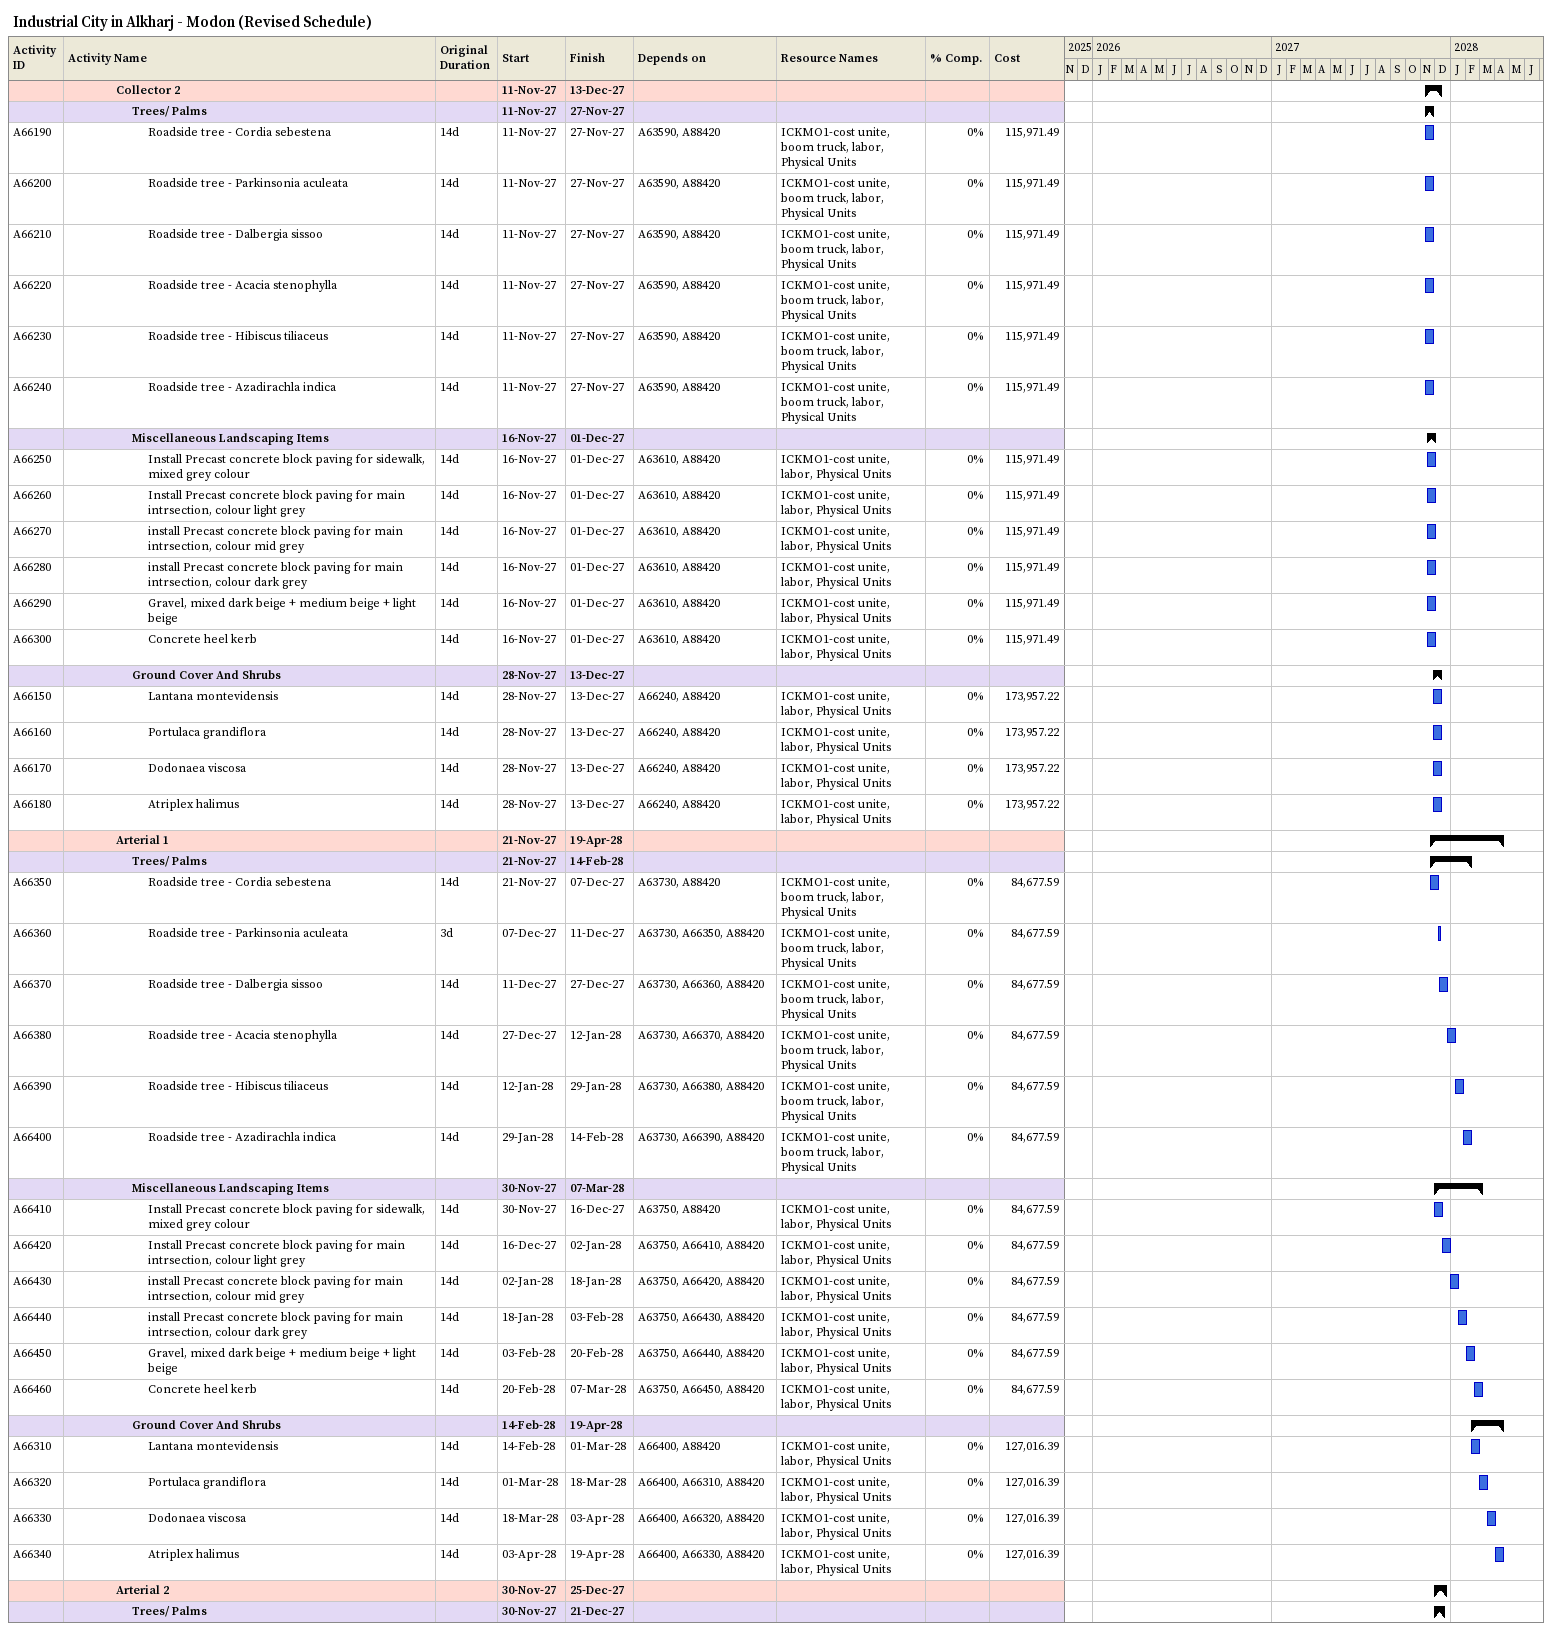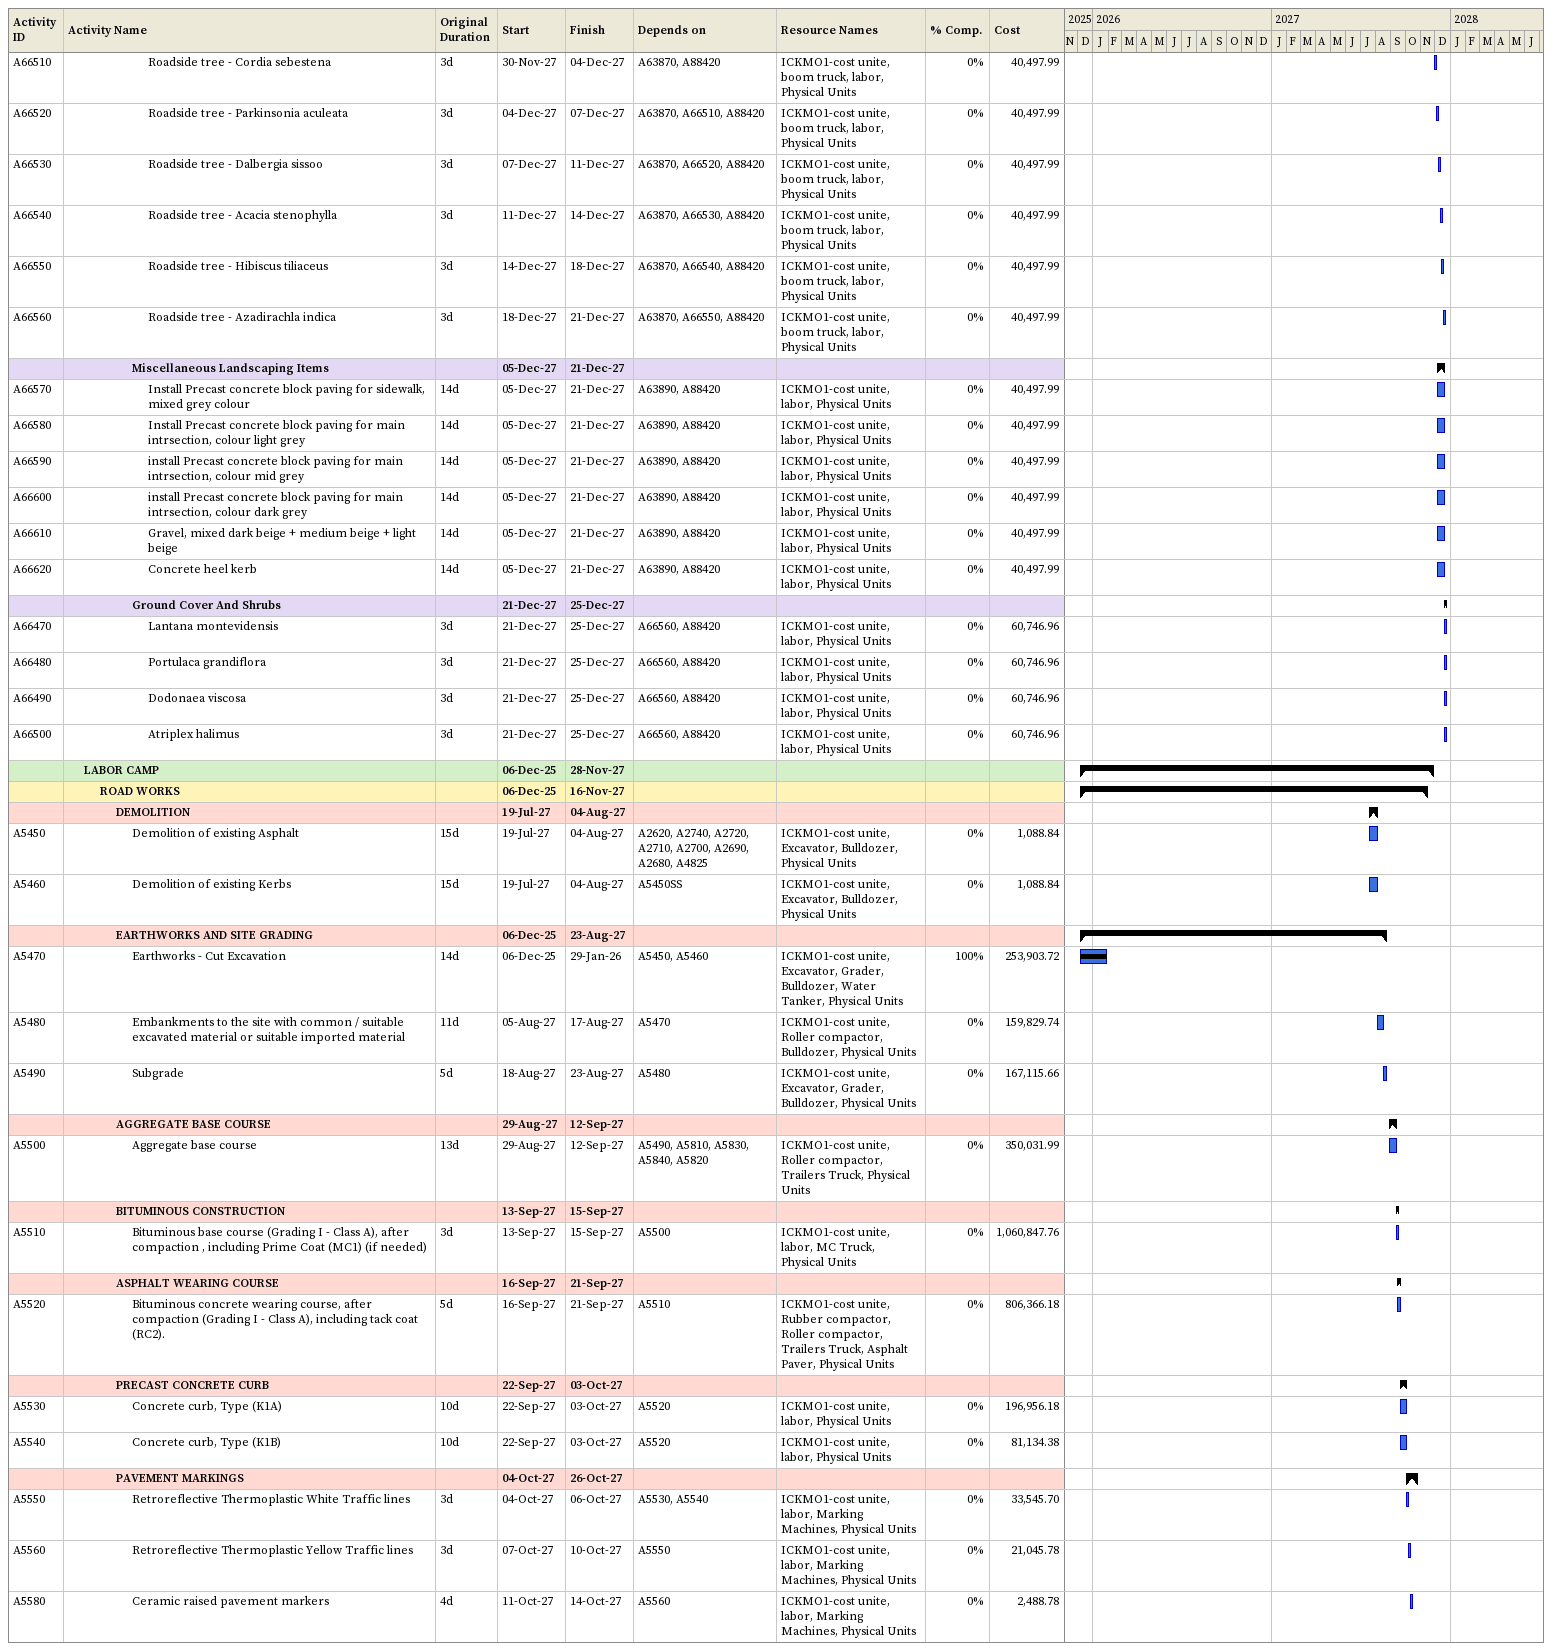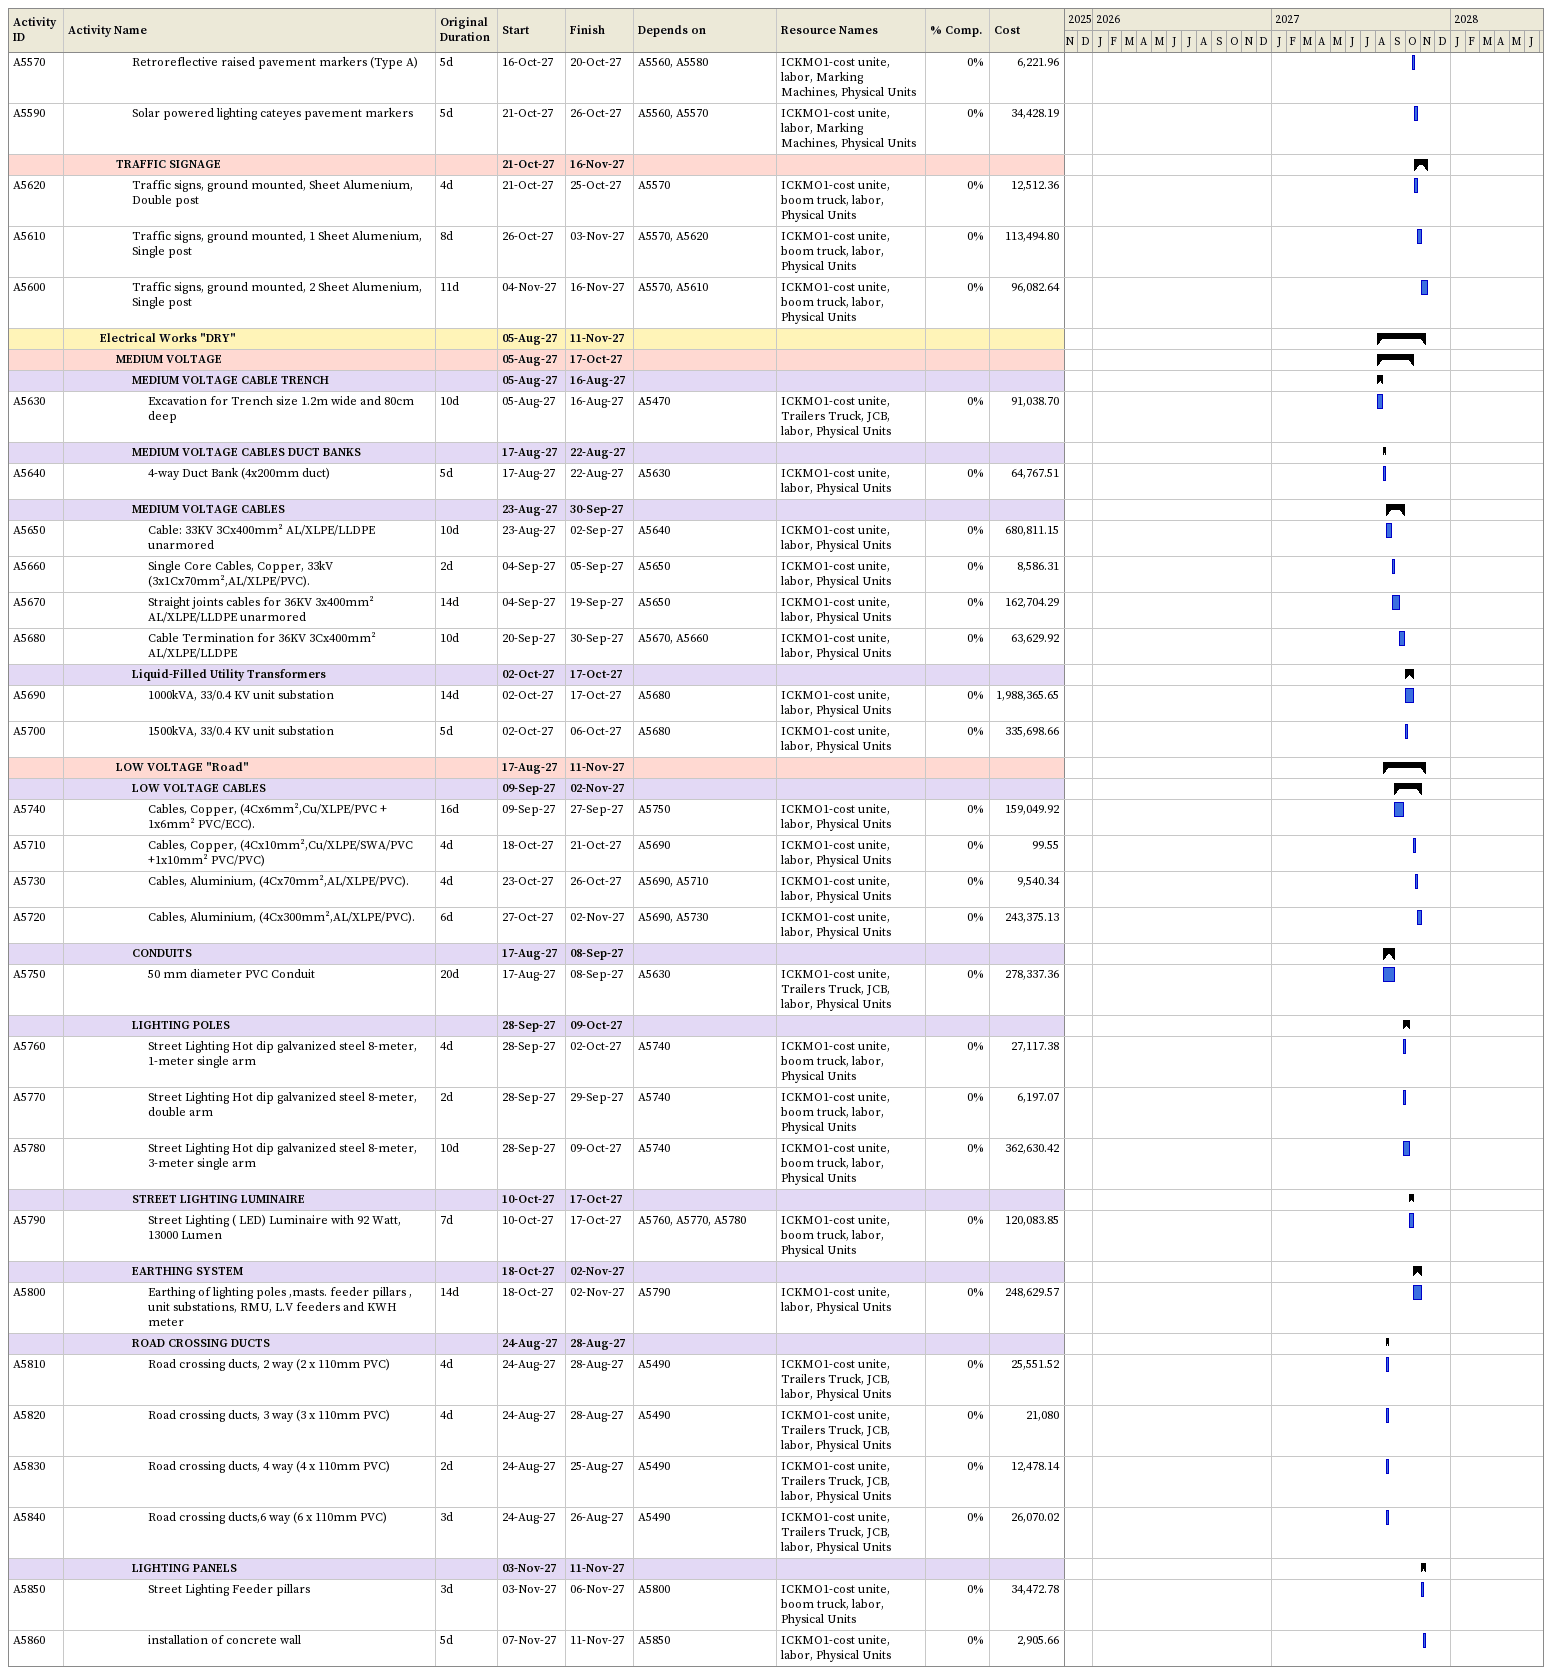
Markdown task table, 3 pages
Industrial City in Alkharj - Modon (Revised Schedule)

| ID | Level | Task | Original duration | Start | Finish | Predecessors | Resources | % complete | Cost |
|---|---|---|---|---|---|---|---|---|---|
|  | 4 | **Collector 2** |  | 2027-11-11 | 2027-12-13 |  |  |  |  |
|  | 5 | **Trees/ Palms** |  | 2027-11-11 | 2027-11-27 |  |  |  |  |
| A66190 | 6 | Roadside tree - Cordia sebestena | 14d | 2027-11-11 | 2027-11-27 | A63590, A88420 | ICKMO1-cost unite, boom truck, labor, Physical Units | 0 | 115971.49 |
| A66200 | 6 | Roadside tree - Parkinsonia aculeata | 14d | 2027-11-11 | 2027-11-27 | A63590, A88420 | ICKMO1-cost unite, boom truck, labor, Physical Units | 0 | 115971.49 |
| A66210 | 6 | Roadside tree - Dalbergia sissoo | 14d | 2027-11-11 | 2027-11-27 | A63590, A88420 | ICKMO1-cost unite, boom truck, labor, Physical Units | 0 | 115971.49 |
| A66220 | 6 | Roadside tree - Acacia stenophylla | 14d | 2027-11-11 | 2027-11-27 | A63590, A88420 | ICKMO1-cost unite, boom truck, labor, Physical Units | 0 | 115971.49 |
| A66230 | 6 | Roadside tree - Hibiscus tiliaceus | 14d | 2027-11-11 | 2027-11-27 | A63590, A88420 | ICKMO1-cost unite, boom truck, labor, Physical Units | 0 | 115971.49 |
| A66240 | 6 | Roadside tree - Azadirachla indica | 14d | 2027-11-11 | 2027-11-27 | A63590, A88420 | ICKMO1-cost unite, boom truck, labor, Physical Units | 0 | 115971.49 |
|  | 5 | **Miscellaneous Landscaping Items** |  | 2027-11-16 | 2027-12-01 |  |  |  |  |
| A66250 | 6 | Install Precast concrete block paving for sidewalk, mixed grey colour | 14d | 2027-11-16 | 2027-12-01 | A63610, A88420 | ICKMO1-cost unite, labor, Physical Units | 0 | 115971.49 |
| A66260 | 6 | Install Precast concrete block paving for main intrsection, colour light grey | 14d | 2027-11-16 | 2027-12-01 | A63610, A88420 | ICKMO1-cost unite, labor, Physical Units | 0 | 115971.49 |
| A66270 | 6 | install Precast concrete block paving for main intrsection, colour mid grey | 14d | 2027-11-16 | 2027-12-01 | A63610, A88420 | ICKMO1-cost unite, labor, Physical Units | 0 | 115971.49 |
| A66280 | 6 | install Precast concrete block paving for main intrsection, colour dark grey | 14d | 2027-11-16 | 2027-12-01 | A63610, A88420 | ICKMO1-cost unite, labor, Physical Units | 0 | 115971.49 |
| A66290 | 6 | Gravel, mixed dark beige + medium beige + light beige | 14d | 2027-11-16 | 2027-12-01 | A63610, A88420 | ICKMO1-cost unite, labor, Physical Units | 0 | 115971.49 |
| A66300 | 6 | Concrete heel kerb | 14d | 2027-11-16 | 2027-12-01 | A63610, A88420 | ICKMO1-cost unite, labor, Physical Units | 0 | 115971.49 |
|  | 5 | **Ground Cover And Shrubs** |  | 2027-11-28 | 2027-12-13 |  |  |  |  |
| A66150 | 6 | Lantana montevidensis | 14d | 2027-11-28 | 2027-12-13 | A66240, A88420 | ICKMO1-cost unite, labor, Physical Units | 0 | 173957.22 |
| A66160 | 6 | Portulaca grandiflora | 14d | 2027-11-28 | 2027-12-13 | A66240, A88420 | ICKMO1-cost unite, labor, Physical Units | 0 | 173957.22 |
| A66170 | 6 | Dodonaea viscosa | 14d | 2027-11-28 | 2027-12-13 | A66240, A88420 | ICKMO1-cost unite, labor, Physical Units | 0 | 173957.22 |
| A66180 | 6 | Atriplex halimus | 14d | 2027-11-28 | 2027-12-13 | A66240, A88420 | ICKMO1-cost unite, labor, Physical Units | 0 | 173957.22 |
|  | 4 | **Arterial 1** |  | 2027-11-21 | 2028-04-19 |  |  |  |  |
|  | 5 | **Trees/ Palms** |  | 2027-11-21 | 2028-02-14 |  |  |  |  |
| A66350 | 6 | Roadside tree - Cordia sebestena | 14d | 2027-11-21 | 2027-12-07 | A63730, A88420 | ICKMO1-cost unite, boom truck, labor, Physical Units | 0 | 84677.59 |
| A66360 | 6 | Roadside tree - Parkinsonia aculeata | 3d | 2027-12-07 | 2027-12-11 | A63730, A66350, A88420 | ICKMO1-cost unite, boom truck, labor, Physical Units | 0 | 84677.59 |
| A66370 | 6 | Roadside tree - Dalbergia sissoo | 14d | 2027-12-11 | 2027-12-27 | A63730, A66360, A88420 | ICKMO1-cost unite, boom truck, labor, Physical Units | 0 | 84677.59 |
| A66380 | 6 | Roadside tree - Acacia stenophylla | 14d | 2027-12-27 | 2028-01-12 | A63730, A66370, A88420 | ICKMO1-cost unite, boom truck, labor, Physical Units | 0 | 84677.59 |
| A66390 | 6 | Roadside tree - Hibiscus tiliaceus | 14d | 2028-01-12 | 2028-01-29 | A63730, A66380, A88420 | ICKMO1-cost unite, boom truck, labor, Physical Units | 0 | 84677.59 |
| A66400 | 6 | Roadside tree - Azadirachla indica | 14d | 2028-01-29 | 2028-02-14 | A63730, A66390, A88420 | ICKMO1-cost unite, boom truck, labor, Physical Units | 0 | 84677.59 |
|  | 5 | **Miscellaneous Landscaping Items** |  | 2027-11-30 | 2028-03-07 |  |  |  |  |
| A66410 | 6 | Install Precast concrete block paving for sidewalk, mixed grey colour | 14d | 2027-11-30 | 2027-12-16 | A63750, A88420 | ICKMO1-cost unite, labor, Physical Units | 0 | 84677.59 |
| A66420 | 6 | Install Precast concrete block paving for main intrsection, colour light grey | 14d | 2027-12-16 | 2028-01-02 | A63750, A66410, A88420 | ICKMO1-cost unite, labor, Physical Units | 0 | 84677.59 |
| A66430 | 6 | install Precast concrete block paving for main intrsection, colour mid grey | 14d | 2028-01-02 | 2028-01-18 | A63750, A66420, A88420 | ICKMO1-cost unite, labor, Physical Units | 0 | 84677.59 |
| A66440 | 6 | install Precast concrete block paving for main intrsection, colour dark grey | 14d | 2028-01-18 | 2028-02-03 | A63750, A66430, A88420 | ICKMO1-cost unite, labor, Physical Units | 0 | 84677.59 |
| A66450 | 6 | Gravel, mixed dark beige + medium beige + light beige | 14d | 2028-02-03 | 2028-02-20 | A63750, A66440, A88420 | ICKMO1-cost unite, labor, Physical Units | 0 | 84677.59 |
| A66460 | 6 | Concrete heel kerb | 14d | 2028-02-20 | 2028-03-07 | A63750, A66450, A88420 | ICKMO1-cost unite, labor, Physical Units | 0 | 84677.59 |
|  | 5 | **Ground Cover And Shrubs** |  | 2028-02-14 | 2028-04-19 |  |  |  |  |
| A66310 | 6 | Lantana montevidensis | 14d | 2028-02-14 | 2028-03-01 | A66400, A88420 | ICKMO1-cost unite, labor, Physical Units | 0 | 127016.39 |
| A66320 | 6 | Portulaca grandiflora | 14d | 2028-03-01 | 2028-03-18 | A66400, A66310, A88420 | ICKMO1-cost unite, labor, Physical Units | 0 | 127016.39 |
| A66330 | 6 | Dodonaea viscosa | 14d | 2028-03-18 | 2028-04-03 | A66400, A66320, A88420 | ICKMO1-cost unite, labor, Physical Units | 0 | 127016.39 |
| A66340 | 6 | Atriplex halimus | 14d | 2028-04-03 | 2028-04-19 | A66400, A66330, A88420 | ICKMO1-cost unite, labor, Physical Units | 0 | 127016.39 |
|  | 4 | **Arterial 2** |  | 2027-11-30 | 2027-12-25 |  |  |  |  |
|  | 5 | **Trees/ Palms** |  | 2027-11-30 | 2027-12-21 |  |  |  |  |
| A66510 | 6 | Roadside tree - Cordia sebestena | 3d | 2027-11-30 | 2027-12-04 | A63870, A88420 | ICKMO1-cost unite, boom truck, labor, Physical Units | 0 | 40497.99 |
| A66520 | 6 | Roadside tree - Parkinsonia aculeata | 3d | 2027-12-04 | 2027-12-07 | A63870, A66510, A88420 | ICKMO1-cost unite, boom truck, labor, Physical Units | 0 | 40497.99 |
| A66530 | 6 | Roadside tree - Dalbergia sissoo | 3d | 2027-12-07 | 2027-12-11 | A63870, A66520, A88420 | ICKMO1-cost unite, boom truck, labor, Physical Units | 0 | 40497.99 |
| A66540 | 6 | Roadside tree - Acacia stenophylla | 3d | 2027-12-11 | 2027-12-14 | A63870, A66530, A88420 | ICKMO1-cost unite, boom truck, labor, Physical Units | 0 | 40497.99 |
| A66550 | 6 | Roadside tree - Hibiscus tiliaceus | 3d | 2027-12-14 | 2027-12-18 | A63870, A66540, A88420 | ICKMO1-cost unite, boom truck, labor, Physical Units | 0 | 40497.99 |
| A66560 | 6 | Roadside tree - Azadirachla indica | 3d | 2027-12-18 | 2027-12-21 | A63870, A66550, A88420 | ICKMO1-cost unite, boom truck, labor, Physical Units | 0 | 40497.99 |
|  | 5 | **Miscellaneous Landscaping Items** |  | 2027-12-05 | 2027-12-21 |  |  |  |  |
| A66570 | 6 | Install Precast concrete block paving for sidewalk, mixed grey colour | 14d | 2027-12-05 | 2027-12-21 | A63890, A88420 | ICKMO1-cost unite, labor, Physical Units | 0 | 40497.99 |
| A66580 | 6 | Install Precast concrete block paving for main intrsection, colour light grey | 14d | 2027-12-05 | 2027-12-21 | A63890, A88420 | ICKMO1-cost unite, labor, Physical Units | 0 | 40497.99 |
| A66590 | 6 | install Precast concrete block paving for main intrsection, colour mid grey | 14d | 2027-12-05 | 2027-12-21 | A63890, A88420 | ICKMO1-cost unite, labor, Physical Units | 0 | 40497.99 |
| A66600 | 6 | install Precast concrete block paving for main intrsection, colour dark grey | 14d | 2027-12-05 | 2027-12-21 | A63890, A88420 | ICKMO1-cost unite, labor, Physical Units | 0 | 40497.99 |
| A66610 | 6 | Gravel, mixed dark beige + medium beige + light beige | 14d | 2027-12-05 | 2027-12-21 | A63890, A88420 | ICKMO1-cost unite, labor, Physical Units | 0 | 40497.99 |
| A66620 | 6 | Concrete heel kerb | 14d | 2027-12-05 | 2027-12-21 | A63890, A88420 | ICKMO1-cost unite, labor, Physical Units | 0 | 40497.99 |
|  | 5 | **Ground Cover And Shrubs** |  | 2027-12-21 | 2027-12-25 |  |  |  |  |
| A66470 | 6 | Lantana montevidensis | 3d | 2027-12-21 | 2027-12-25 | A66560, A88420 | ICKMO1-cost unite, labor, Physical Units | 0 | 60746.96 |
| A66480 | 6 | Portulaca grandiflora | 3d | 2027-12-21 | 2027-12-25 | A66560, A88420 | ICKMO1-cost unite, labor, Physical Units | 0 | 60746.96 |
| A66490 | 6 | Dodonaea viscosa | 3d | 2027-12-21 | 2027-12-25 | A66560, A88420 | ICKMO1-cost unite, labor, Physical Units | 0 | 60746.96 |
| A66500 | 6 | Atriplex halimus | 3d | 2027-12-21 | 2027-12-25 | A66560, A88420 | ICKMO1-cost unite, labor, Physical Units | 0 | 60746.96 |
|  | 2 | **LABOR CAMP** |  | 2025-12-06 | 2027-11-28 |  |  |  |  |
|  | 3 | **ROAD WORKS** |  | 2025-12-06 | 2027-11-16 |  |  |  |  |
|  | 4 | **DEMOLITION** |  | 2027-07-19 | 2027-08-04 |  |  |  |  |
| A5450 | 5 | Demolition of existing Asphalt | 15d | 2027-07-19 | 2027-08-04 | A2620, A2740, A2720, A2710, A2700, A2690, A2680, A4825 | ICKMO1-cost unite, Excavator, Bulldozer, Physical Units | 0 | 1088.84 |
| A5460 | 5 | Demolition of existing Kerbs | 15d | 2027-07-19 | 2027-08-04 | A5450SS | ICKMO1-cost unite, Excavator, Bulldozer, Physical Units | 0 | 1088.84 |
|  | 4 | **EARTHWORKS AND SITE GRADING** |  | 2025-12-06 | 2027-08-23 |  |  |  |  |
| A5470 | 5 | Earthworks - Cut Excavation | 14d | 2025-12-06 | 2026-01-29 | A5450, A5460 | ICKMO1-cost unite, Excavator, Grader, Bulldozer, Water Tanker, Physical Units | 100 | 253903.72 |
| A5480 | 5 | Embankments to the site with common / suitable excavated material or suitable imported material | 11d | 2027-08-05 | 2027-08-17 | A5470 | ICKMO1-cost unite, Roller compactor, Bulldozer, Physical Units | 0 | 159829.74 |
| A5490 | 5 | Subgrade | 5d | 2027-08-18 | 2027-08-23 | A5480 | ICKMO1-cost unite, Excavator, Grader, Bulldozer, Physical Units | 0 | 167115.66 |
|  | 4 | **AGGREGATE BASE COURSE** |  | 2027-08-29 | 2027-09-12 |  |  |  |  |
| A5500 | 5 | Aggregate base course | 13d | 2027-08-29 | 2027-09-12 | A5490, A5810, A5830, A5840, A5820 | ICKMO1-cost unite, Roller compactor, Trailers Truck, Physical Units | 0 | 350031.99 |
|  | 4 | **BITUMINOUS CONSTRUCTION** |  | 2027-09-13 | 2027-09-15 |  |  |  |  |
| A5510 | 5 | Bituminous base course (Grading I - Class A), after compaction , including Prime Coat (MC1) (if needed) | 3d | 2027-09-13 | 2027-09-15 | A5500 | ICKMO1-cost unite, labor, MC Truck, Physical Units | 0 | 1060847.76 |
|  | 4 | **ASPHALT WEARING COURSE** |  | 2027-09-16 | 2027-09-21 |  |  |  |  |
| A5520 | 5 | Bituminous concrete wearing course, after compaction (Grading I - Class A), including tack coat (RC2). | 5d | 2027-09-16 | 2027-09-21 | A5510 | ICKMO1-cost unite, Rubber compactor, Roller compactor, Trailers Truck, Asphalt Paver, Physical Units | 0 | 806366.18 |
|  | 4 | **PRECAST CONCRETE CURB** |  | 2027-09-22 | 2027-10-03 |  |  |  |  |
| A5530 | 5 | Concrete curb, Type (K1A) | 10d | 2027-09-22 | 2027-10-03 | A5520 | ICKMO1-cost unite, labor, Physical Units | 0 | 196956.18 |
| A5540 | 5 | Concrete curb, Type (K1B) | 10d | 2027-09-22 | 2027-10-03 | A5520 | ICKMO1-cost unite, labor, Physical Units | 0 | 81134.38 |
|  | 4 | **PAVEMENT MARKINGS** |  | 2027-10-04 | 2027-10-26 |  |  |  |  |
| A5550 | 5 | Retroreflective Thermoplastic White Traffic lines | 3d | 2027-10-04 | 2027-10-06 | A5530, A5540 | ICKMO1-cost unite, labor, Marking Machines, Physical Units | 0 | 33545.70 |
| A5560 | 5 | Retroreflective Thermoplastic Yellow Traffic lines | 3d | 2027-10-07 | 2027-10-10 | A5550 | ICKMO1-cost unite, labor, Marking Machines, Physical Units | 0 | 21045.78 |
| A5580 | 5 | Ceramic raised pavement markers | 4d | 2027-10-11 | 2027-10-14 | A5560 | ICKMO1-cost unite, labor, Marking Machines, Physical Units | 0 | 2488.78 |
| A5570 | 5 | Retroreflective raised pavement markers (Type A) | 5d | 2027-10-16 | 2027-10-20 | A5560, A5580 | ICKMO1-cost unite, labor, Marking Machines, Physical Units | 0 | 6221.96 |
| A5590 | 5 | Solar powered lighting cateyes pavement markers | 5d | 2027-10-21 | 2027-10-26 | A5560, A5570 | ICKMO1-cost unite, labor, Marking Machines, Physical Units | 0 | 34428.19 |
|  | 4 | **TRAFFIC SIGNAGE** |  | 2027-10-21 | 2027-11-16 |  |  |  |  |
| A5620 | 5 | Traffic signs, ground mounted, Sheet Alumenium, Double post | 4d | 2027-10-21 | 2027-10-25 | A5570 | ICKMO1-cost unite, boom truck, labor, Physical Units | 0 | 12512.36 |
| A5610 | 5 | Traffic signs, ground mounted, 1 Sheet Alumenium, Single post | 8d | 2027-10-26 | 2027-11-03 | A5570, A5620 | ICKMO1-cost unite, boom truck, labor, Physical Units | 0 | 113494.80 |
| A5600 | 5 | Traffic signs, ground mounted, 2 Sheet Alumenium, Single post | 11d | 2027-11-04 | 2027-11-16 | A5570, A5610 | ICKMO1-cost unite, boom truck, labor, Physical Units | 0 | 96082.64 |
|  | 3 | **Electrical Works "DRY"** |  | 2027-08-05 | 2027-11-11 |  |  |  |  |
|  | 4 | **MEDIUM VOLTAGE** |  | 2027-08-05 | 2027-10-17 |  |  |  |  |
|  | 5 | **MEDIUM VOLTAGE CABLE TRENCH** |  | 2027-08-05 | 2027-08-16 |  |  |  |  |
| A5630 | 6 | Excavation for Trench size 1.2m wide and 80cm deep | 10d | 2027-08-05 | 2027-08-16 | A5470 | ICKMO1-cost unite, Trailers Truck, JCB, labor, Physical Units | 0 | 91038.70 |
|  | 5 | **MEDIUM VOLTAGE CABLES DUCT BANKS** |  | 2027-08-17 | 2027-08-22 |  |  |  |  |
| A5640 | 6 | 4-way Duct Bank (4x200mm duct) | 5d | 2027-08-17 | 2027-08-22 | A5630 | ICKMO1-cost unite, labor, Physical Units | 0 | 64767.51 |
|  | 5 | **MEDIUM VOLTAGE CABLES** |  | 2027-08-23 | 2027-09-30 |  |  |  |  |
| A5650 | 6 | Cable: 33KV 3Cx400mm² AL/XLPE/LLDPE unarmored | 10d | 2027-08-23 | 2027-09-02 | A5640 | ICKMO1-cost unite, labor, Physical Units | 0 | 680811.15 |
| A5660 | 6 | Single Core Cables, Copper, 33kV (3x1Cx70mm²,AL/XLPE/PVC). | 2d | 2027-09-04 | 2027-09-05 | A5650 | ICKMO1-cost unite, labor, Physical Units | 0 | 8586.31 |
| A5670 | 6 | Straight joints cables for 36KV 3x400mm² AL/XLPE/LLDPE unarmored | 14d | 2027-09-04 | 2027-09-19 | A5650 | ICKMO1-cost unite, labor, Physical Units | 0 | 162704.29 |
| A5680 | 6 | Cable Termination for 36KV 3Cx400mm² AL/XLPE/LLDPE | 10d | 2027-09-20 | 2027-09-30 | A5670, A5660 | ICKMO1-cost unite, labor, Physical Units | 0 | 63629.92 |
|  | 5 | **Liquid-Filled Utility Transformers** |  | 2027-10-02 | 2027-10-17 |  |  |  |  |
| A5690 | 6 | 1000kVA, 33/0.4 KV unit substation | 14d | 2027-10-02 | 2027-10-17 | A5680 | ICKMO1-cost unite, labor, Physical Units | 0 | 1988365.65 |
| A5700 | 6 | 1500kVA, 33/0.4 KV unit substation | 5d | 2027-10-02 | 2027-10-06 | A5680 | ICKMO1-cost unite, labor, Physical Units | 0 | 335698.66 |
|  | 4 | **LOW VOLTAGE "Road"** |  | 2027-08-17 | 2027-11-11 |  |  |  |  |
|  | 5 | **LOW VOLTAGE CABLES** |  | 2027-09-09 | 2027-11-02 |  |  |  |  |
| A5740 | 6 | Cables, Copper, (4Cx6mm²,Cu/XLPE/PVC + 1x6mm² PVC/ECC). | 16d | 2027-09-09 | 2027-09-27 | A5750 | ICKMO1-cost unite, labor, Physical Units | 0 | 159049.92 |
| A5710 | 6 | Cables, Copper, (4Cx10mm²,Cu/XLPE/SWA/PVC +1x10mm² PVC/PVC) | 4d | 2027-10-18 | 2027-10-21 | A5690 | ICKMO1-cost unite, labor, Physical Units | 0 | 99.55 |
| A5730 | 6 | Cables, Aluminium, (4Cx70mm²,AL/XLPE/PVC). | 4d | 2027-10-23 | 2027-10-26 | A5690, A5710 | ICKMO1-cost unite, labor, Physical Units | 0 | 9540.34 |
| A5720 | 6 | Cables, Aluminium, (4Cx300mm²,AL/XLPE/PVC). | 6d | 2027-10-27 | 2027-11-02 | A5690, A5730 | ICKMO1-cost unite, labor, Physical Units | 0 | 243375.13 |
|  | 5 | **CONDUITS** |  | 2027-08-17 | 2027-09-08 |  |  |  |  |
| A5750 | 6 | 50 mm diameter PVC Conduit | 20d | 2027-08-17 | 2027-09-08 | A5630 | ICKMO1-cost unite, Trailers Truck, JCB, labor, Physical Units | 0 | 278337.36 |
|  | 5 | **LIGHTING POLES** |  | 2027-09-28 | 2027-10-09 |  |  |  |  |
| A5760 | 6 | Street Lighting Hot dip galvanized steel 8-meter, 1-meter single arm | 4d | 2027-09-28 | 2027-10-02 | A5740 | ICKMO1-cost unite, boom truck, labor, Physical Units | 0 | 27117.38 |
| A5770 | 6 | Street Lighting Hot dip galvanized steel 8-meter, double arm | 2d | 2027-09-28 | 2027-09-29 | A5740 | ICKMO1-cost unite, boom truck, labor, Physical Units | 0 | 6197.07 |
| A5780 | 6 | Street Lighting Hot dip galvanized steel 8-meter, 3-meter single arm | 10d | 2027-09-28 | 2027-10-09 | A5740 | ICKMO1-cost unite, boom truck, labor, Physical Units | 0 | 362630.42 |
|  | 5 | **STREET LIGHTING LUMINAIRE** |  | 2027-10-10 | 2027-10-17 |  |  |  |  |
| A5790 | 6 | Street Lighting ( LED) Luminaire with 92 Watt, 13000 Lumen | 7d | 2027-10-10 | 2027-10-17 | A5760, A5770, A5780 | ICKMO1-cost unite, boom truck, labor, Physical Units | 0 | 120083.85 |
|  | 5 | **EARTHING SYSTEM** |  | 2027-10-18 | 2027-11-02 |  |  |  |  |
| A5800 | 6 | Earthing of lighting poles ,masts. feeder pillars , unit substations, RMU, L.V feeders and KWH meter | 14d | 2027-10-18 | 2027-11-02 | A5790 | ICKMO1-cost unite, labor, Physical Units | 0 | 248629.57 |
|  | 5 | **ROAD CROSSING DUCTS** |  | 2027-08-24 | 2027-08-28 |  |  |  |  |
| A5810 | 6 | Road crossing ducts, 2 way (2 x 110mm PVC) | 4d | 2027-08-24 | 2027-08-28 | A5490 | ICKMO1-cost unite, Trailers Truck, JCB, labor, Physical Units | 0 | 25551.52 |
| A5820 | 6 | Road crossing ducts, 3 way (3 x 110mm PVC) | 4d | 2027-08-24 | 2027-08-28 | A5490 | ICKMO1-cost unite, Trailers Truck, JCB, labor, Physical Units | 0 | 21080 |
| A5830 | 6 | Road crossing ducts, 4 way (4 x 110mm PVC) | 2d | 2027-08-24 | 2027-08-25 | A5490 | ICKMO1-cost unite, Trailers Truck, JCB, labor, Physical Units | 0 | 12478.14 |
| A5840 | 6 | Road crossing ducts,6 way (6 x 110mm PVC) | 3d | 2027-08-24 | 2027-08-26 | A5490 | ICKMO1-cost unite, Trailers Truck, JCB, labor, Physical Units | 0 | 26070.02 |
|  | 5 | **LIGHTING PANELS** |  | 2027-11-03 | 2027-11-11 |  |  |  |  |
| A5850 | 6 | Street Lighting Feeder pillars | 3d | 2027-11-03 | 2027-11-06 | A5800 | ICKMO1-cost unite, boom truck, labor, Physical Units | 0 | 34472.78 |
| A5860 | 6 | installation of concrete wall | 5d | 2027-11-07 | 2027-11-11 | A5850 | ICKMO1-cost unite, labor, Physical Units | 0 | 2905.66 |
